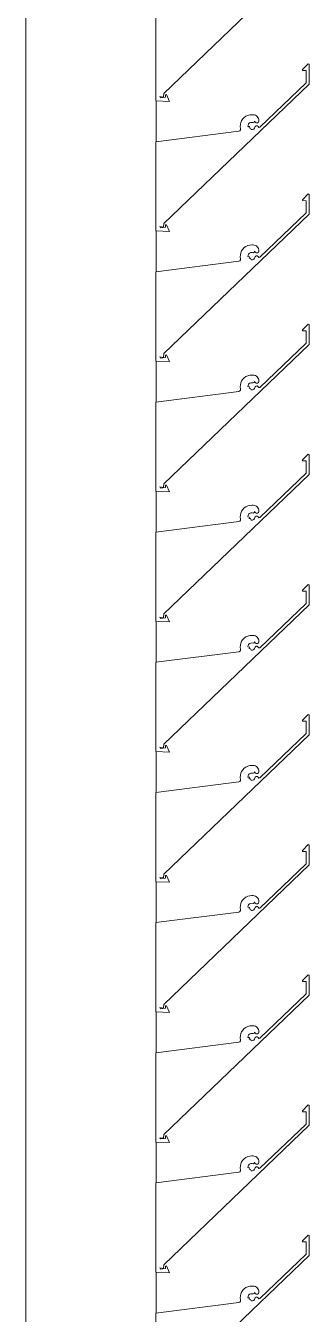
# Model space of a CAD drawing. Header units: millimetres. Extents: x -220592 to 404889, y -217665 to 38245.
# Drawn here: x 36753 to 36894, y -42015 to -41372 of the extents above; entities that cross this region are included whole.
import ezdxf

# ---------------------------------------------------------------- set-up
doc = ezdxf.new("R2010")
doc.units = ezdxf.units.MM
doc.linetypes.add('XKITLINE00', pattern=[0])
doc.layers.add('Part', color=7, linetype='Continuous', lineweight=0)

# ---------------------------------------------------------------- blocks, each defined once
blk = doc.blocks.new('*A13599')
at = {"layer": 'Part', "color": 7, "linetype": 'XKITLINE00', "lineweight": 0}
for p, q in [((-80.908555, 99.641486), (-80.937204, 99.612598)), ((-80.903874, 99.639018), (-80.908555, 99.641486)), ((-80.903321, 99.539867), (-80.903874, 99.639018)), ((-80.937204, 99.612598), (-80.936119, 99.607677)), ((-80.936119, 99.607677), (-80.918699, 99.60758)), ((-80.918699, 99.60758), (-80.918356, 99.546233)), ((-81.628443, 98.843621), (-80.903321, 99.539867)), ((-80.918356, 99.546233), (-81.149372, 99.324831)), ((-81.240676, 99.35705), (-81.244674, 99.34762)), ((-81.235036, 99.3656), (-81.240676, 99.35705)), ((-81.22794, 99.372986), (-81.235036, 99.3656)), ((-81.219624, 99.378965), (-81.22794, 99.372986)), ((-81.210361, 99.383338), (-81.219624, 99.378965)), ((-81.20046, 99.385961), (-81.210361, 99.383338)), ((-81.190247, 99.386746), (-81.20046, 99.385961)), ((-81.183448, 99.386648), (-81.190247, 99.386746)), ((-81.17772, 99.386012), (-81.183448, 99.386648)), ((-81.172219, 99.384293), (-81.17772, 99.386012)), ((-81.167149, 99.381553), (-81.172219, 99.384293)), ((-81.162695, 99.377895), (-81.167149, 99.381553)), ((-81.159024, 99.373452), (-81.162695, 99.377895)), ((-81.15627, 99.368389), (-81.159024, 99.373452)), ((-81.154535, 99.362893), (-81.15627, 99.368389)), ((-81.154039, 99.355123), (-81.154535, 99.362893)), ((-81.254237, 99.304987), (-81.668243, 99.251957)), ((-81.249162, 99.307177), (-81.254237, 99.304987)), ((-81.246025, 99.311728), (-81.249162, 99.307177)), ((-81.246897, 99.337621), (-81.247272, 99.327385)), ((-81.247272, 99.327385), (-81.245786, 99.317251)), ((-81.244674, 99.34762), (-81.246897, 99.337621)), ((-81.245786, 99.317251), (-81.246025, 99.311728)), ((-81.209279, 99.328785), (-81.20871, 99.335269)), ((-81.201573, 99.327679), (-81.209279, 99.328785)), ((-81.20871, 99.335269), (-81.205908, 99.341143)), ((-81.205908, 99.341143), (-81.201226, 99.345665)), ((-81.202743, 99.320619), (-81.201573, 99.327679)), ((-81.195578, 99.319675), (-81.202743, 99.320619)), ((-81.201226, 99.345665), (-81.195258, 99.348263)), ((-81.193256, 99.312284), (-81.195578, 99.319675)), ((-81.195258, 99.348263), (-81.188758, 99.348607)), ((-81.186584, 99.312707), (-81.193256, 99.312284)), ((-81.188758, 99.348607), (-81.18284, 99.347702)), ((-81.180508, 99.315497), (-81.186584, 99.312707)), ((-81.18284, 99.347702), (-81.178029, 99.350109)), ((-81.175841, 99.320283), (-81.180508, 99.315497)), ((-81.178029, 99.350109), (-81.175999, 99.35509)), ((-81.175999, 99.35509), (-81.173057, 99.349618)), ((-81.172727, 99.327857), (-81.175841, 99.320283)), ((-81.173057, 99.349618), (-81.1679, 99.3464)), ((-81.168544, 99.332014), (-81.172727, 99.327857)), ((-81.16265, 99.33222), (-81.168544, 99.332014)), ((-81.1679, 99.3464), (-81.161823, 99.346412)), ((-81.158186, 99.328366), (-81.16265, 99.33222)), ((-81.161823, 99.346412), (-81.156679, 99.349649)), ((-81.154531, 99.323739), (-81.158186, 99.328366)), ((-81.156679, 99.349649), (-81.154039, 99.355123)), ((-81.149372, 99.324831), (-81.154531, 99.323739)), ((-81.668243, 99.251957), (-81.668236, 98.806287)), ((-81.63134, 98.825078), (-81.628443, 98.843621)), ((-81.668236, 98.806287), (-81.60055, 98.803665)), ((-81.648356, 98.827982), (-81.63134, 98.825078)), ((-81.64632, 98.821409), (-81.648356, 98.827982)), ((-81.621337, 98.824549), (-81.64632, 98.821409)), ((-81.621208, 98.83674), (-81.621337, 98.824549)), ((-81.616085, 98.837152), (-81.621208, 98.83674)), ((-81.60055, 98.803665), (-81.616085, 98.837152))]:
    blk.add_line(p, q, dxfattribs=at)
blk = doc.blocks.new('*A13601')
at = {"layer": 'Part', "color": 7, "linetype": 'XKITLINE00', "lineweight": 0}
for p, q in [((-82.318045, 91.596275), (-82.318045, 107.756161)), ((-81.668045, 100.551982), (-81.668045, 100.756279)), ((-81.668045, 99.901982), (-81.668045, 100.106279)), ((-81.668045, 99.251982), (-81.668045, 99.456279)), ((-81.668045, 98.601982), (-81.668045, 98.806279)), ((-81.668045, 97.951982), (-81.668045, 98.156279)), ((-81.668045, 97.301982), (-81.668045, 97.506279)), ((-81.668045, 96.651982), (-81.668045, 96.856279)), ((-81.668045, 96.001982), (-81.668045, 96.206279)), ((-81.668045, 95.351982), (-81.668045, 95.556279)), ((-81.668045, 94.701982), (-81.668045, 94.906279))]:
    blk.add_line(p, q, dxfattribs=at)
blk = doc.blocks.new('*A14338')
at = {"layer": 'Part', "color": 7, "linetype": 'XKITLINE00', "lineweight": 0}
for p, q in [((-80.908555, 95.091486), (-80.937204, 95.062598)), ((-80.937204, 95.062598), (-80.936119, 95.057677)), ((-80.936119, 95.057677), (-80.918699, 95.05758)), ((-80.918699, 95.05758), (-80.918356, 94.996233)), ((-80.903874, 95.089018), (-80.908555, 95.091486)), ((-80.903321, 94.989867), (-80.903874, 95.089018)), ((-81.628443, 94.293621), (-80.903321, 94.989867)), ((-80.918356, 94.996233), (-81.149372, 94.774831)), ((-81.246897, 94.787621), (-81.247272, 94.777385)), ((-81.244674, 94.79762), (-81.246897, 94.787621)), ((-81.240676, 94.80705), (-81.244674, 94.79762)), ((-81.235036, 94.8156), (-81.240676, 94.80705)), ((-81.22794, 94.822986), (-81.235036, 94.8156)), ((-81.219624, 94.828965), (-81.22794, 94.822986)), ((-81.210361, 94.833338), (-81.219624, 94.828965)), ((-81.20046, 94.835961), (-81.210361, 94.833338)), ((-81.20871, 94.785269), (-81.205908, 94.791143)), ((-81.205908, 94.791143), (-81.201226, 94.795665)), ((-81.201226, 94.795665), (-81.195258, 94.798263)), ((-81.190247, 94.836746), (-81.20046, 94.835961)), ((-81.195258, 94.798263), (-81.188758, 94.798607)), ((-81.183448, 94.836648), (-81.190247, 94.836746)), ((-81.188758, 94.798607), (-81.18284, 94.797702)), ((-81.17772, 94.836012), (-81.183448, 94.836648)), ((-81.18284, 94.797702), (-81.178029, 94.800109)), ((-81.178029, 94.800109), (-81.175999, 94.80509)), ((-81.172219, 94.834293), (-81.17772, 94.836012)), ((-81.175999, 94.80509), (-81.173057, 94.799618)), ((-81.173057, 94.799618), (-81.1679, 94.7964)), ((-81.167149, 94.831553), (-81.172219, 94.834293)), ((-81.1679, 94.7964), (-81.161823, 94.796412)), ((-81.162695, 94.827895), (-81.167149, 94.831553)), ((-81.159024, 94.823452), (-81.162695, 94.827895)), ((-81.161823, 94.796412), (-81.156679, 94.799649)), ((-81.15627, 94.818389), (-81.159024, 94.823452)), ((-81.156679, 94.799649), (-81.154039, 94.805123)), ((-81.154535, 94.812893), (-81.15627, 94.818389)), ((-81.154039, 94.805123), (-81.154535, 94.812893)), ((-81.254237, 94.754987), (-81.668243, 94.701957)), ((-81.249162, 94.757177), (-81.254237, 94.754987)), ((-81.246025, 94.761728), (-81.249162, 94.757177)), ((-81.247272, 94.777385), (-81.245786, 94.767251)), ((-81.245786, 94.767251), (-81.246025, 94.761728)), ((-81.209279, 94.778785), (-81.20871, 94.785269)), ((-81.201573, 94.777679), (-81.209279, 94.778785)), ((-81.202743, 94.770619), (-81.201573, 94.777679)), ((-81.195578, 94.769675), (-81.202743, 94.770619)), ((-81.193256, 94.762284), (-81.195578, 94.769675)), ((-81.186584, 94.762707), (-81.193256, 94.762284)), ((-81.180508, 94.765497), (-81.186584, 94.762707)), ((-81.175841, 94.770283), (-81.180508, 94.765497)), ((-81.172727, 94.777857), (-81.175841, 94.770283)), ((-81.168544, 94.782014), (-81.172727, 94.777857)), ((-81.16265, 94.78222), (-81.168544, 94.782014)), ((-81.158186, 94.778366), (-81.16265, 94.78222)), ((-81.154531, 94.773739), (-81.158186, 94.778366)), ((-81.149372, 94.774831), (-81.154531, 94.773739)), ((-81.668243, 94.701957), (-81.668236, 94.256287)), ((-81.648356, 94.277982), (-81.63134, 94.275078)), ((-81.64632, 94.271409), (-81.648356, 94.277982)), ((-81.621337, 94.274549), (-81.64632, 94.271409)), ((-81.63134, 94.275078), (-81.628443, 94.293621)), ((-81.621208, 94.28674), (-81.621337, 94.274549)), ((-81.616085, 94.287152), (-81.621208, 94.28674)), ((-81.60055, 94.253665), (-81.616085, 94.287152)), ((-81.668236, 94.256287), (-81.60055, 94.253665))]:
    blk.add_line(p, q, dxfattribs=at)
blk = doc.blocks.new('*A14340')
at = {"layer": 'Part', "color": 7, "linetype": 'XKITLINE00', "lineweight": 0}
for p, q in [((-80.908555, 95.741486), (-80.937204, 95.712598)), ((-80.937204, 95.712598), (-80.936119, 95.707677)), ((-80.936119, 95.707677), (-80.918699, 95.70758)), ((-80.918699, 95.70758), (-80.918356, 95.646233)), ((-80.903874, 95.739018), (-80.908555, 95.741486)), ((-80.903321, 95.639867), (-80.903874, 95.739018)), ((-81.628443, 94.943621), (-80.903321, 95.639867)), ((-80.918356, 95.646233), (-81.149372, 95.424831)), ((-81.246897, 95.437621), (-81.247272, 95.427385)), ((-81.244674, 95.44762), (-81.246897, 95.437621)), ((-81.240676, 95.45705), (-81.244674, 95.44762)), ((-81.235036, 95.4656), (-81.240676, 95.45705)), ((-81.22794, 95.472986), (-81.235036, 95.4656)), ((-81.219624, 95.478965), (-81.22794, 95.472986)), ((-81.210361, 95.483338), (-81.219624, 95.478965)), ((-81.20046, 95.485961), (-81.210361, 95.483338)), ((-81.209279, 95.428785), (-81.20871, 95.435269)), ((-81.20871, 95.435269), (-81.205908, 95.441143)), ((-81.205908, 95.441143), (-81.201226, 95.445665)), ((-81.201226, 95.445665), (-81.195258, 95.448263)), ((-81.190247, 95.486746), (-81.20046, 95.485961)), ((-81.195258, 95.448263), (-81.188758, 95.448607)), ((-81.183448, 95.486648), (-81.190247, 95.486746)), ((-81.188758, 95.448607), (-81.18284, 95.447702)), ((-81.17772, 95.486012), (-81.183448, 95.486648)), ((-81.18284, 95.447702), (-81.178029, 95.450109)), ((-81.178029, 95.450109), (-81.175999, 95.45509)), ((-81.172219, 95.484293), (-81.17772, 95.486012)), ((-81.175999, 95.45509), (-81.173057, 95.449618)), ((-81.173057, 95.449618), (-81.1679, 95.4464)), ((-81.168544, 95.432014), (-81.172727, 95.427857)), ((-81.167149, 95.481553), (-81.172219, 95.484293)), ((-81.16265, 95.43222), (-81.168544, 95.432014)), ((-81.1679, 95.4464), (-81.161823, 95.446412)), ((-81.162695, 95.477895), (-81.167149, 95.481553)), ((-81.159024, 95.473452), (-81.162695, 95.477895)), ((-81.158186, 95.428366), (-81.16265, 95.43222)), ((-81.161823, 95.446412), (-81.156679, 95.449649)), ((-81.15627, 95.468389), (-81.159024, 95.473452)), ((-81.156679, 95.449649), (-81.154039, 95.455123)), ((-81.154535, 95.462893), (-81.15627, 95.468389)), ((-81.154039, 95.455123), (-81.154535, 95.462893)), ((-81.254237, 95.404987), (-81.668243, 95.351957)), ((-81.249162, 95.407177), (-81.254237, 95.404987)), ((-81.246025, 95.411728), (-81.249162, 95.407177)), ((-81.247272, 95.427385), (-81.245786, 95.417251)), ((-81.245786, 95.417251), (-81.246025, 95.411728)), ((-81.201573, 95.427679), (-81.209279, 95.428785)), ((-81.202743, 95.420619), (-81.201573, 95.427679)), ((-81.195578, 95.419675), (-81.202743, 95.420619)), ((-81.193256, 95.412284), (-81.195578, 95.419675)), ((-81.186584, 95.412707), (-81.193256, 95.412284)), ((-81.180508, 95.415497), (-81.186584, 95.412707)), ((-81.175841, 95.420283), (-81.180508, 95.415497)), ((-81.172727, 95.427857), (-81.175841, 95.420283)), ((-81.154531, 95.423739), (-81.158186, 95.428366)), ((-81.149372, 95.424831), (-81.154531, 95.423739)), ((-81.668243, 95.351957), (-81.668236, 94.906287)), ((-81.648356, 94.927982), (-81.63134, 94.925078)), ((-81.64632, 94.921409), (-81.648356, 94.927982)), ((-81.621337, 94.924549), (-81.64632, 94.921409)), ((-81.63134, 94.925078), (-81.628443, 94.943621)), ((-81.621208, 94.93674), (-81.621337, 94.924549)), ((-81.616085, 94.937152), (-81.621208, 94.93674)), ((-81.60055, 94.903665), (-81.616085, 94.937152)), ((-81.668236, 94.906287), (-81.60055, 94.903665))]:
    blk.add_line(p, q, dxfattribs=at)
blk = doc.blocks.new('*A14341')
at = {"layer": 'Part', "color": 7, "linetype": 'XKITLINE00', "lineweight": 0}
for p, q in [((-80.908555, 96.391486), (-80.937204, 96.362598)), ((-80.937204, 96.362598), (-80.936119, 96.357677)), ((-80.936119, 96.357677), (-80.918699, 96.35758)), ((-80.918699, 96.35758), (-80.918356, 96.296233)), ((-80.903874, 96.389018), (-80.908555, 96.391486)), ((-80.903321, 96.289867), (-80.903874, 96.389018)), ((-81.628443, 95.593621), (-80.903321, 96.289867)), ((-80.918356, 96.296233), (-81.149372, 96.074831)), ((-81.246897, 96.087621), (-81.247272, 96.077385)), ((-81.247272, 96.077385), (-81.245786, 96.067251)), ((-81.244674, 96.09762), (-81.246897, 96.087621)), ((-81.240676, 96.10705), (-81.244674, 96.09762)), ((-81.235036, 96.1156), (-81.240676, 96.10705)), ((-81.22794, 96.122986), (-81.235036, 96.1156)), ((-81.219624, 96.128965), (-81.22794, 96.122986)), ((-81.210361, 96.133338), (-81.219624, 96.128965)), ((-81.20046, 96.135961), (-81.210361, 96.133338)), ((-81.209279, 96.078785), (-81.20871, 96.085269)), ((-81.201573, 96.077679), (-81.209279, 96.078785)), ((-81.20871, 96.085269), (-81.205908, 96.091143)), ((-81.205908, 96.091143), (-81.201226, 96.095665)), ((-81.202743, 96.070619), (-81.201573, 96.077679)), ((-81.201226, 96.095665), (-81.195258, 96.098263)), ((-81.190247, 96.136746), (-81.20046, 96.135961)), ((-81.195258, 96.098263), (-81.188758, 96.098607)), ((-81.183448, 96.136648), (-81.190247, 96.136746)), ((-81.188758, 96.098607), (-81.18284, 96.097702)), ((-81.17772, 96.136012), (-81.183448, 96.136648)), ((-81.18284, 96.097702), (-81.178029, 96.100109)), ((-81.178029, 96.100109), (-81.175999, 96.10509)), ((-81.172219, 96.134293), (-81.17772, 96.136012)), ((-81.175999, 96.10509), (-81.173057, 96.099618)), ((-81.172727, 96.077857), (-81.175841, 96.070283)), ((-81.173057, 96.099618), (-81.1679, 96.0964)), ((-81.168544, 96.082014), (-81.172727, 96.077857)), ((-81.167149, 96.131553), (-81.172219, 96.134293)), ((-81.16265, 96.08222), (-81.168544, 96.082014)), ((-81.1679, 96.0964), (-81.161823, 96.096412)), ((-81.162695, 96.127895), (-81.167149, 96.131553)), ((-81.159024, 96.123452), (-81.162695, 96.127895)), ((-81.158186, 96.078366), (-81.16265, 96.08222)), ((-81.161823, 96.096412), (-81.156679, 96.099649)), ((-81.15627, 96.118389), (-81.159024, 96.123452)), ((-81.154531, 96.073739), (-81.158186, 96.078366)), ((-81.156679, 96.099649), (-81.154039, 96.105123)), ((-81.154535, 96.112893), (-81.15627, 96.118389)), ((-81.154039, 96.105123), (-81.154535, 96.112893)), ((-81.149372, 96.074831), (-81.154531, 96.073739)), ((-81.254237, 96.054987), (-81.668243, 96.001957)), ((-81.249162, 96.057177), (-81.254237, 96.054987)), ((-81.246025, 96.061728), (-81.249162, 96.057177)), ((-81.245786, 96.067251), (-81.246025, 96.061728)), ((-81.195578, 96.069675), (-81.202743, 96.070619)), ((-81.193256, 96.062284), (-81.195578, 96.069675)), ((-81.186584, 96.062707), (-81.193256, 96.062284)), ((-81.180508, 96.065497), (-81.186584, 96.062707)), ((-81.175841, 96.070283), (-81.180508, 96.065497)), ((-81.668243, 96.001957), (-81.668236, 95.556287)), ((-81.648356, 95.577982), (-81.63134, 95.575078)), ((-81.64632, 95.571409), (-81.648356, 95.577982)), ((-81.621337, 95.574549), (-81.64632, 95.571409)), ((-81.63134, 95.575078), (-81.628443, 95.593621)), ((-81.621208, 95.58674), (-81.621337, 95.574549)), ((-81.616085, 95.587152), (-81.621208, 95.58674)), ((-81.60055, 95.553665), (-81.616085, 95.587152)), ((-81.668236, 95.556287), (-81.60055, 95.553665))]:
    blk.add_line(p, q, dxfattribs=at)
blk = doc.blocks.new('*A14342')
at = {"layer": 'Part', "color": 7, "linetype": 'XKITLINE00', "lineweight": 0}
for p, q in [((-80.908555, 97.041486), (-80.937204, 97.012598)), ((-80.903874, 97.039018), (-80.908555, 97.041486)), ((-80.937204, 97.012598), (-80.936119, 97.007677)), ((-80.936119, 97.007677), (-80.918699, 97.00758)), ((-80.918699, 97.00758), (-80.918356, 96.946233)), ((-80.903321, 96.939867), (-80.903874, 97.039018)), ((-81.628443, 96.243621), (-80.903321, 96.939867)), ((-80.918356, 96.946233), (-81.149372, 96.724831)), ((-81.210361, 96.783338), (-81.219624, 96.778965)), ((-81.20046, 96.785961), (-81.210361, 96.783338)), ((-81.190247, 96.786746), (-81.20046, 96.785961)), ((-81.183448, 96.786648), (-81.190247, 96.786746)), ((-81.17772, 96.786012), (-81.183448, 96.786648)), ((-81.172219, 96.784293), (-81.17772, 96.786012)), ((-81.167149, 96.781553), (-81.172219, 96.784293)), ((-81.246897, 96.737621), (-81.247272, 96.727385)), ((-81.247272, 96.727385), (-81.245786, 96.717251)), ((-81.244674, 96.74762), (-81.246897, 96.737621)), ((-81.240676, 96.75705), (-81.244674, 96.74762)), ((-81.235036, 96.7656), (-81.240676, 96.75705)), ((-81.22794, 96.772986), (-81.235036, 96.7656)), ((-81.219624, 96.778965), (-81.22794, 96.772986)), ((-81.209279, 96.728785), (-81.20871, 96.735269)), ((-81.201573, 96.727679), (-81.209279, 96.728785)), ((-81.20871, 96.735269), (-81.205908, 96.741143)), ((-81.205908, 96.741143), (-81.201226, 96.745665)), ((-81.202743, 96.720619), (-81.201573, 96.727679)), ((-81.195578, 96.719675), (-81.202743, 96.720619)), ((-81.201226, 96.745665), (-81.195258, 96.748263)), ((-81.193256, 96.712284), (-81.195578, 96.719675)), ((-81.195258, 96.748263), (-81.188758, 96.748607)), ((-81.188758, 96.748607), (-81.18284, 96.747702)), ((-81.18284, 96.747702), (-81.178029, 96.750109)), ((-81.175841, 96.720283), (-81.180508, 96.715497)), ((-81.178029, 96.750109), (-81.175999, 96.75509)), ((-81.175999, 96.75509), (-81.173057, 96.749618)), ((-81.172727, 96.727857), (-81.175841, 96.720283)), ((-81.173057, 96.749618), (-81.1679, 96.7464)), ((-81.168544, 96.732014), (-81.172727, 96.727857)), ((-81.16265, 96.73222), (-81.168544, 96.732014)), ((-81.1679, 96.7464), (-81.161823, 96.746412)), ((-81.162695, 96.777895), (-81.167149, 96.781553)), ((-81.159024, 96.773452), (-81.162695, 96.777895)), ((-81.158186, 96.728366), (-81.16265, 96.73222)), ((-81.161823, 96.746412), (-81.156679, 96.749649)), ((-81.15627, 96.768389), (-81.159024, 96.773452)), ((-81.154531, 96.723739), (-81.158186, 96.728366)), ((-81.156679, 96.749649), (-81.154039, 96.755123)), ((-81.154535, 96.762893), (-81.15627, 96.768389)), ((-81.154039, 96.755123), (-81.154535, 96.762893)), ((-81.149372, 96.724831), (-81.154531, 96.723739)), ((-81.254237, 96.704987), (-81.668243, 96.651957)), ((-81.249162, 96.707177), (-81.254237, 96.704987)), ((-81.246025, 96.711728), (-81.249162, 96.707177)), ((-81.245786, 96.717251), (-81.246025, 96.711728)), ((-81.186584, 96.712707), (-81.193256, 96.712284)), ((-81.180508, 96.715497), (-81.186584, 96.712707)), ((-81.668243, 96.651957), (-81.668236, 96.206287)), ((-81.668236, 96.206287), (-81.60055, 96.203665)), ((-81.648356, 96.227982), (-81.63134, 96.225078)), ((-81.64632, 96.221409), (-81.648356, 96.227982)), ((-81.621337, 96.224549), (-81.64632, 96.221409)), ((-81.63134, 96.225078), (-81.628443, 96.243621)), ((-81.621208, 96.23674), (-81.621337, 96.224549)), ((-81.616085, 96.237152), (-81.621208, 96.23674)), ((-81.60055, 96.203665), (-81.616085, 96.237152))]:
    blk.add_line(p, q, dxfattribs=at)
blk = doc.blocks.new('*A14343')
at = {"layer": 'Part', "color": 7, "linetype": 'XKITLINE00', "lineweight": 0}
for p, q in [((-80.908555, 97.691486), (-80.937204, 97.662598)), ((-80.903874, 97.689018), (-80.908555, 97.691486)), ((-80.903321, 97.589867), (-80.903874, 97.689018)), ((-80.937204, 97.662598), (-80.936119, 97.657677)), ((-80.936119, 97.657677), (-80.918699, 97.65758)), ((-80.918699, 97.65758), (-80.918356, 97.596233)), ((-81.628443, 96.893621), (-80.903321, 97.589867)), ((-80.918356, 97.596233), (-81.149372, 97.374831)), ((-81.219624, 97.428965), (-81.22794, 97.422986)), ((-81.210361, 97.433338), (-81.219624, 97.428965)), ((-81.20046, 97.435961), (-81.210361, 97.433338)), ((-81.190247, 97.436746), (-81.20046, 97.435961)), ((-81.183448, 97.436648), (-81.190247, 97.436746)), ((-81.17772, 97.436012), (-81.183448, 97.436648)), ((-81.172219, 97.434293), (-81.17772, 97.436012)), ((-81.167149, 97.431553), (-81.172219, 97.434293)), ((-81.162695, 97.427895), (-81.167149, 97.431553)), ((-81.159024, 97.423452), (-81.162695, 97.427895)), ((-81.246025, 97.361728), (-81.249162, 97.357177)), ((-81.246897, 97.387621), (-81.247272, 97.377385)), ((-81.247272, 97.377385), (-81.245786, 97.367251)), ((-81.244674, 97.39762), (-81.246897, 97.387621)), ((-81.245786, 97.367251), (-81.246025, 97.361728)), ((-81.240676, 97.40705), (-81.244674, 97.39762)), ((-81.235036, 97.4156), (-81.240676, 97.40705)), ((-81.22794, 97.422986), (-81.235036, 97.4156)), ((-81.209279, 97.378785), (-81.20871, 97.385269)), ((-81.201573, 97.377679), (-81.209279, 97.378785)), ((-81.20871, 97.385269), (-81.205908, 97.391143)), ((-81.205908, 97.391143), (-81.201226, 97.395665)), ((-81.202743, 97.370619), (-81.201573, 97.377679)), ((-81.195578, 97.369675), (-81.202743, 97.370619)), ((-81.201226, 97.395665), (-81.195258, 97.398263)), ((-81.193256, 97.362284), (-81.195578, 97.369675)), ((-81.195258, 97.398263), (-81.188758, 97.398607)), ((-81.186584, 97.362707), (-81.193256, 97.362284)), ((-81.188758, 97.398607), (-81.18284, 97.397702)), ((-81.180508, 97.365497), (-81.186584, 97.362707)), ((-81.18284, 97.397702), (-81.178029, 97.400109)), ((-81.175841, 97.370283), (-81.180508, 97.365497)), ((-81.178029, 97.400109), (-81.175999, 97.40509)), ((-81.175999, 97.40509), (-81.173057, 97.399618)), ((-81.172727, 97.377857), (-81.175841, 97.370283)), ((-81.173057, 97.399618), (-81.1679, 97.3964)), ((-81.168544, 97.382014), (-81.172727, 97.377857)), ((-81.16265, 97.38222), (-81.168544, 97.382014)), ((-81.1679, 97.3964), (-81.161823, 97.396412)), ((-81.158186, 97.378366), (-81.16265, 97.38222)), ((-81.161823, 97.396412), (-81.156679, 97.399649)), ((-81.15627, 97.418389), (-81.159024, 97.423452)), ((-81.154531, 97.373739), (-81.158186, 97.378366)), ((-81.156679, 97.399649), (-81.154039, 97.405123)), ((-81.154535, 97.412893), (-81.15627, 97.418389)), ((-81.154039, 97.405123), (-81.154535, 97.412893)), ((-81.149372, 97.374831), (-81.154531, 97.373739)), ((-81.254237, 97.354987), (-81.668243, 97.301957)), ((-81.668243, 97.301957), (-81.668236, 96.856287)), ((-81.249162, 97.357177), (-81.254237, 97.354987)), ((-81.668236, 96.856287), (-81.60055, 96.853665)), ((-81.648356, 96.877982), (-81.63134, 96.875078)), ((-81.64632, 96.871409), (-81.648356, 96.877982)), ((-81.621337, 96.874549), (-81.64632, 96.871409)), ((-81.63134, 96.875078), (-81.628443, 96.893621)), ((-81.621208, 96.88674), (-81.621337, 96.874549)), ((-81.616085, 96.887152), (-81.621208, 96.88674)), ((-81.60055, 96.853665), (-81.616085, 96.887152))]:
    blk.add_line(p, q, dxfattribs=at)
blk = doc.blocks.new('*A14344')
at = {"layer": 'Part', "color": 7, "linetype": 'XKITLINE00', "lineweight": 0}
for p, q in [((-80.908555, 98.341486), (-80.937204, 98.312598)), ((-80.903874, 98.339018), (-80.908555, 98.341486)), ((-80.903321, 98.239867), (-80.903874, 98.339018)), ((-80.937204, 98.312598), (-80.936119, 98.307677)), ((-80.936119, 98.307677), (-80.918699, 98.30758)), ((-80.918699, 98.30758), (-80.918356, 98.246233)), ((-81.628443, 97.543621), (-80.903321, 98.239867)), ((-80.918356, 98.246233), (-81.149372, 98.024831)), ((-81.22794, 98.072986), (-81.235036, 98.0656)), ((-81.219624, 98.078965), (-81.22794, 98.072986)), ((-81.210361, 98.083338), (-81.219624, 98.078965)), ((-81.20046, 98.085961), (-81.210361, 98.083338)), ((-81.190247, 98.086746), (-81.20046, 98.085961)), ((-81.183448, 98.086648), (-81.190247, 98.086746)), ((-81.17772, 98.086012), (-81.183448, 98.086648)), ((-81.172219, 98.084293), (-81.17772, 98.086012)), ((-81.167149, 98.081553), (-81.172219, 98.084293)), ((-81.162695, 98.077895), (-81.167149, 98.081553)), ((-81.159024, 98.073452), (-81.162695, 98.077895)), ((-81.15627, 98.068389), (-81.159024, 98.073452)), ((-81.254237, 98.004987), (-81.668243, 97.951957)), ((-81.249162, 98.007177), (-81.254237, 98.004987)), ((-81.246025, 98.011728), (-81.249162, 98.007177)), ((-81.246897, 98.037621), (-81.247272, 98.027385)), ((-81.247272, 98.027385), (-81.245786, 98.017251)), ((-81.244674, 98.04762), (-81.246897, 98.037621)), ((-81.245786, 98.017251), (-81.246025, 98.011728)), ((-81.240676, 98.05705), (-81.244674, 98.04762)), ((-81.235036, 98.0656), (-81.240676, 98.05705)), ((-81.209279, 98.028785), (-81.20871, 98.035269)), ((-81.201573, 98.027679), (-81.209279, 98.028785)), ((-81.20871, 98.035269), (-81.205908, 98.041143)), ((-81.205908, 98.041143), (-81.201226, 98.045665)), ((-81.202743, 98.020619), (-81.201573, 98.027679)), ((-81.195578, 98.019675), (-81.202743, 98.020619)), ((-81.201226, 98.045665), (-81.195258, 98.048263)), ((-81.193256, 98.012284), (-81.195578, 98.019675)), ((-81.195258, 98.048263), (-81.188758, 98.048607)), ((-81.186584, 98.012707), (-81.193256, 98.012284)), ((-81.188758, 98.048607), (-81.18284, 98.047702)), ((-81.180508, 98.015497), (-81.186584, 98.012707)), ((-81.18284, 98.047702), (-81.178029, 98.050109)), ((-81.175841, 98.020283), (-81.180508, 98.015497)), ((-81.178029, 98.050109), (-81.175999, 98.05509)), ((-81.175999, 98.05509), (-81.173057, 98.049618)), ((-81.172727, 98.027857), (-81.175841, 98.020283)), ((-81.173057, 98.049618), (-81.1679, 98.0464)), ((-81.168544, 98.032014), (-81.172727, 98.027857)), ((-81.16265, 98.03222), (-81.168544, 98.032014)), ((-81.1679, 98.0464), (-81.161823, 98.046412)), ((-81.158186, 98.028366), (-81.16265, 98.03222)), ((-81.161823, 98.046412), (-81.156679, 98.049649)), ((-81.154531, 98.023739), (-81.158186, 98.028366)), ((-81.156679, 98.049649), (-81.154039, 98.055123)), ((-81.154535, 98.062893), (-81.15627, 98.068389)), ((-81.154039, 98.055123), (-81.154535, 98.062893)), ((-81.149372, 98.024831), (-81.154531, 98.023739)), ((-81.668243, 97.951957), (-81.668236, 97.506287)), ((-81.668236, 97.506287), (-81.60055, 97.503665)), ((-81.648356, 97.527982), (-81.63134, 97.525078)), ((-81.64632, 97.521409), (-81.648356, 97.527982)), ((-81.621337, 97.524549), (-81.64632, 97.521409)), ((-81.63134, 97.525078), (-81.628443, 97.543621)), ((-81.621208, 97.53674), (-81.621337, 97.524549)), ((-81.616085, 97.537152), (-81.621208, 97.53674)), ((-81.60055, 97.503665), (-81.616085, 97.537152))]:
    blk.add_line(p, q, dxfattribs=at)
blk = doc.blocks.new('*A14345')
at = {"layer": 'Part', "color": 7, "linetype": 'XKITLINE00', "lineweight": 0}
for p, q in [((-80.908555, 98.991486), (-80.937204, 98.962598)), ((-80.903874, 98.989018), (-80.908555, 98.991486)), ((-80.903321, 98.889867), (-80.903874, 98.989018)), ((-80.937204, 98.962598), (-80.936119, 98.957677)), ((-80.936119, 98.957677), (-80.918699, 98.95758)), ((-80.918699, 98.95758), (-80.918356, 98.896233)), ((-81.628443, 98.193621), (-80.903321, 98.889867)), ((-80.918356, 98.896233), (-81.149372, 98.674831)), ((-81.235036, 98.7156), (-81.240676, 98.70705)), ((-81.22794, 98.722986), (-81.235036, 98.7156)), ((-81.219624, 98.728965), (-81.22794, 98.722986)), ((-81.210361, 98.733338), (-81.219624, 98.728965)), ((-81.20046, 98.735961), (-81.210361, 98.733338)), ((-81.190247, 98.736746), (-81.20046, 98.735961)), ((-81.183448, 98.736648), (-81.190247, 98.736746)), ((-81.17772, 98.736012), (-81.183448, 98.736648)), ((-81.172219, 98.734293), (-81.17772, 98.736012)), ((-81.167149, 98.731553), (-81.172219, 98.734293)), ((-81.162695, 98.727895), (-81.167149, 98.731553)), ((-81.159024, 98.723452), (-81.162695, 98.727895)), ((-81.15627, 98.718389), (-81.159024, 98.723452)), ((-81.154535, 98.712893), (-81.15627, 98.718389)), ((-81.154039, 98.705123), (-81.154535, 98.712893)), ((-81.254237, 98.654987), (-81.668243, 98.601957)), ((-81.249162, 98.657177), (-81.254237, 98.654987)), ((-81.246025, 98.661728), (-81.249162, 98.657177)), ((-81.246897, 98.687621), (-81.247272, 98.677385)), ((-81.247272, 98.677385), (-81.245786, 98.667251)), ((-81.244674, 98.69762), (-81.246897, 98.687621)), ((-81.245786, 98.667251), (-81.246025, 98.661728)), ((-81.240676, 98.70705), (-81.244674, 98.69762)), ((-81.209279, 98.678785), (-81.20871, 98.685269)), ((-81.201573, 98.677679), (-81.209279, 98.678785)), ((-81.20871, 98.685269), (-81.205908, 98.691143)), ((-81.205908, 98.691143), (-81.201226, 98.695665)), ((-81.202743, 98.670619), (-81.201573, 98.677679)), ((-81.195578, 98.669675), (-81.202743, 98.670619)), ((-81.201226, 98.695665), (-81.195258, 98.698263)), ((-81.193256, 98.662284), (-81.195578, 98.669675)), ((-81.195258, 98.698263), (-81.188758, 98.698607)), ((-81.186584, 98.662707), (-81.193256, 98.662284)), ((-81.188758, 98.698607), (-81.18284, 98.697702)), ((-81.180508, 98.665497), (-81.186584, 98.662707)), ((-81.18284, 98.697702), (-81.178029, 98.700109)), ((-81.175841, 98.670283), (-81.180508, 98.665497)), ((-81.178029, 98.700109), (-81.175999, 98.70509)), ((-81.175999, 98.70509), (-81.173057, 98.699618)), ((-81.172727, 98.677857), (-81.175841, 98.670283)), ((-81.173057, 98.699618), (-81.1679, 98.6964)), ((-81.168544, 98.682014), (-81.172727, 98.677857)), ((-81.16265, 98.68222), (-81.168544, 98.682014)), ((-81.1679, 98.6964), (-81.161823, 98.696412)), ((-81.158186, 98.678366), (-81.16265, 98.68222)), ((-81.161823, 98.696412), (-81.156679, 98.699649)), ((-81.154531, 98.673739), (-81.158186, 98.678366)), ((-81.156679, 98.699649), (-81.154039, 98.705123)), ((-81.149372, 98.674831), (-81.154531, 98.673739)), ((-81.668243, 98.601957), (-81.668236, 98.156287)), ((-81.668236, 98.156287), (-81.60055, 98.153665)), ((-81.648356, 98.177982), (-81.63134, 98.175078)), ((-81.64632, 98.171409), (-81.648356, 98.177982)), ((-81.621337, 98.174549), (-81.64632, 98.171409)), ((-81.63134, 98.175078), (-81.628443, 98.193621)), ((-81.621208, 98.18674), (-81.621337, 98.174549)), ((-81.616085, 98.187152), (-81.621208, 98.18674)), ((-81.60055, 98.153665), (-81.616085, 98.187152))]:
    blk.add_line(p, q, dxfattribs=at)
blk = doc.blocks.new('*A14533')
at = {"layer": 'Part', "color": 7, "linetype": 'XKITLINE00', "lineweight": 0}
for p, q in [((-80.908555, 100.291486), (-80.937204, 100.262598)), ((-80.937204, 100.262598), (-80.936119, 100.257677)), ((-80.936119, 100.257677), (-80.918699, 100.25758)), ((-80.918699, 100.25758), (-80.918356, 100.196233)), ((-80.903874, 100.289018), (-80.908555, 100.291486)), ((-80.903321, 100.189867), (-80.903874, 100.289018)), ((-80.918356, 100.196233), (-81.149372, 99.974831)), ((-81.628443, 99.493621), (-80.903321, 100.189867)), ((-81.240676, 100.00705), (-81.244674, 99.99762)), ((-81.235036, 100.0156), (-81.240676, 100.00705)), ((-81.22794, 100.022986), (-81.235036, 100.0156)), ((-81.219624, 100.028965), (-81.22794, 100.022986)), ((-81.210361, 100.033338), (-81.219624, 100.028965)), ((-81.20046, 100.035961), (-81.210361, 100.033338)), ((-81.190247, 100.036746), (-81.20046, 100.035961)), ((-81.183448, 100.036648), (-81.190247, 100.036746)), ((-81.17772, 100.036012), (-81.183448, 100.036648)), ((-81.18284, 99.997702), (-81.178029, 100.000109)), ((-81.178029, 100.000109), (-81.175999, 100.00509)), ((-81.172219, 100.034293), (-81.17772, 100.036012)), ((-81.175999, 100.00509), (-81.173057, 99.999618)), ((-81.173057, 99.999618), (-81.1679, 99.9964)), ((-81.167149, 100.031553), (-81.172219, 100.034293)), ((-81.162695, 100.027895), (-81.167149, 100.031553)), ((-81.159024, 100.023452), (-81.162695, 100.027895)), ((-81.161823, 99.996412), (-81.156679, 99.999649)), ((-81.15627, 100.018389), (-81.159024, 100.023452)), ((-81.156679, 99.999649), (-81.154039, 100.005123)), ((-81.154535, 100.012893), (-81.15627, 100.018389)), ((-81.154039, 100.005123), (-81.154535, 100.012893)), ((-81.254237, 99.954987), (-81.668243, 99.901957)), ((-81.249162, 99.957177), (-81.254237, 99.954987)), ((-81.246025, 99.961728), (-81.249162, 99.957177)), ((-81.246897, 99.987621), (-81.247272, 99.977385)), ((-81.247272, 99.977385), (-81.245786, 99.967251)), ((-81.244674, 99.99762), (-81.246897, 99.987621)), ((-81.245786, 99.967251), (-81.246025, 99.961728)), ((-81.209279, 99.978785), (-81.20871, 99.985269)), ((-81.201573, 99.977679), (-81.209279, 99.978785)), ((-81.20871, 99.985269), (-81.205908, 99.991143)), ((-81.205908, 99.991143), (-81.201226, 99.995665)), ((-81.202743, 99.970619), (-81.201573, 99.977679)), ((-81.195578, 99.969675), (-81.202743, 99.970619)), ((-81.201226, 99.995665), (-81.195258, 99.998263)), ((-81.193256, 99.962284), (-81.195578, 99.969675)), ((-81.195258, 99.998263), (-81.188758, 99.998607)), ((-81.186584, 99.962707), (-81.193256, 99.962284)), ((-81.188758, 99.998607), (-81.18284, 99.997702)), ((-81.180508, 99.965497), (-81.186584, 99.962707)), ((-81.175841, 99.970283), (-81.180508, 99.965497)), ((-81.172727, 99.977857), (-81.175841, 99.970283)), ((-81.168544, 99.982014), (-81.172727, 99.977857)), ((-81.16265, 99.98222), (-81.168544, 99.982014)), ((-81.1679, 99.9964), (-81.161823, 99.996412)), ((-81.158186, 99.978366), (-81.16265, 99.98222)), ((-81.154531, 99.973739), (-81.158186, 99.978366)), ((-81.149372, 99.974831), (-81.154531, 99.973739)), ((-81.668243, 99.901957), (-81.668236, 99.456287)), ((-81.63134, 99.475078), (-81.628443, 99.493621)), ((-81.621208, 99.48674), (-81.621337, 99.474549)), ((-81.616085, 99.487152), (-81.621208, 99.48674)), ((-81.60055, 99.453665), (-81.616085, 99.487152)), ((-81.668236, 99.456287), (-81.60055, 99.453665)), ((-81.648356, 99.477982), (-81.63134, 99.475078)), ((-81.64632, 99.471409), (-81.648356, 99.477982)), ((-81.621337, 99.474549), (-81.64632, 99.471409))]:
    blk.add_line(p, q, dxfattribs=at)
blk = doc.blocks.new('*A14534')
at = {"layer": 'Part', "color": 7, "linetype": 'XKITLINE00', "lineweight": 0}
for p, q in [((-80.908555, 100.941486), (-80.937204, 100.912598)), ((-80.937204, 100.912598), (-80.936119, 100.907677)), ((-80.936119, 100.907677), (-80.918699, 100.90758)), ((-80.918699, 100.90758), (-80.918356, 100.846233)), ((-80.903874, 100.939018), (-80.908555, 100.941486)), ((-80.903321, 100.839867), (-80.903874, 100.939018)), ((-81.628443, 100.143621), (-80.903321, 100.839867)), ((-80.918356, 100.846233), (-81.149372, 100.624831)), ((-81.244674, 100.64762), (-81.246897, 100.637621)), ((-81.240676, 100.65705), (-81.244674, 100.64762)), ((-81.235036, 100.6656), (-81.240676, 100.65705)), ((-81.22794, 100.672986), (-81.235036, 100.6656)), ((-81.219624, 100.678965), (-81.22794, 100.672986)), ((-81.210361, 100.683338), (-81.219624, 100.678965)), ((-81.20046, 100.685961), (-81.210361, 100.683338)), ((-81.205908, 100.641143), (-81.201226, 100.645665)), ((-81.201226, 100.645665), (-81.195258, 100.648263)), ((-81.190247, 100.686746), (-81.20046, 100.685961)), ((-81.195258, 100.648263), (-81.188758, 100.648607)), ((-81.183448, 100.686648), (-81.190247, 100.686746)), ((-81.188758, 100.648607), (-81.18284, 100.647702)), ((-81.17772, 100.686012), (-81.183448, 100.686648)), ((-81.18284, 100.647702), (-81.178029, 100.650109)), ((-81.178029, 100.650109), (-81.175999, 100.65509)), ((-81.172219, 100.684293), (-81.17772, 100.686012)), ((-81.175999, 100.65509), (-81.173057, 100.649618)), ((-81.173057, 100.649618), (-81.1679, 100.6464)), ((-81.167149, 100.681553), (-81.172219, 100.684293)), ((-81.1679, 100.6464), (-81.161823, 100.646412)), ((-81.162695, 100.677895), (-81.167149, 100.681553)), ((-81.159024, 100.673452), (-81.162695, 100.677895)), ((-81.161823, 100.646412), (-81.156679, 100.649649)), ((-81.15627, 100.668389), (-81.159024, 100.673452)), ((-81.156679, 100.649649), (-81.154039, 100.655123)), ((-81.154535, 100.662893), (-81.15627, 100.668389)), ((-81.154039, 100.655123), (-81.154535, 100.662893)), ((-81.254237, 100.604987), (-81.668243, 100.551957)), ((-81.249162, 100.607177), (-81.254237, 100.604987)), ((-81.246025, 100.611728), (-81.249162, 100.607177)), ((-81.246897, 100.637621), (-81.247272, 100.627385)), ((-81.247272, 100.627385), (-81.245786, 100.617251)), ((-81.245786, 100.617251), (-81.246025, 100.611728)), ((-81.209279, 100.628785), (-81.20871, 100.635269)), ((-81.201573, 100.627679), (-81.209279, 100.628785)), ((-81.20871, 100.635269), (-81.205908, 100.641143)), ((-81.202743, 100.620619), (-81.201573, 100.627679)), ((-81.195578, 100.619675), (-81.202743, 100.620619)), ((-81.193256, 100.612284), (-81.195578, 100.619675)), ((-81.186584, 100.612707), (-81.193256, 100.612284)), ((-81.180508, 100.615497), (-81.186584, 100.612707)), ((-81.175841, 100.620283), (-81.180508, 100.615497)), ((-81.172727, 100.627857), (-81.175841, 100.620283)), ((-81.168544, 100.632014), (-81.172727, 100.627857)), ((-81.16265, 100.63222), (-81.168544, 100.632014)), ((-81.158186, 100.628366), (-81.16265, 100.63222)), ((-81.154531, 100.623739), (-81.158186, 100.628366)), ((-81.149372, 100.624831), (-81.154531, 100.623739)), ((-81.668243, 100.551957), (-81.668236, 100.106287)), ((-81.63134, 100.125078), (-81.628443, 100.143621)), ((-81.621208, 100.13674), (-81.621337, 100.124549)), ((-81.616085, 100.137152), (-81.621208, 100.13674)), ((-81.60055, 100.103665), (-81.616085, 100.137152)), ((-81.668236, 100.106287), (-81.60055, 100.103665)), ((-81.648356, 100.127982), (-81.63134, 100.125078)), ((-81.64632, 100.121409), (-81.648356, 100.127982)), ((-81.621337, 100.124549), (-81.64632, 100.121409))]:
    blk.add_line(p, q, dxfattribs=at)
blk = doc.blocks.new('*A14535')
at = {"layer": 'Part', "color": 7, "linetype": 'XKITLINE00', "lineweight": 0}
for p, q in [((-80.908555, 101.591486), (-80.937204, 101.562598)), ((-80.937204, 101.562598), (-80.936119, 101.557677)), ((-80.936119, 101.557677), (-80.918699, 101.55758)), ((-80.918699, 101.55758), (-80.918356, 101.496233)), ((-80.903874, 101.589018), (-80.908555, 101.591486)), ((-80.903321, 101.489867), (-80.903874, 101.589018)), ((-81.628443, 100.793621), (-80.903321, 101.489867)), ((-80.918356, 101.496233), (-81.149372, 101.274831)), ((-81.246897, 101.287621), (-81.247272, 101.277385)), ((-81.244674, 101.29762), (-81.246897, 101.287621)), ((-81.240676, 101.30705), (-81.244674, 101.29762)), ((-81.235036, 101.3156), (-81.240676, 101.30705)), ((-81.22794, 101.322986), (-81.235036, 101.3156)), ((-81.219624, 101.328965), (-81.22794, 101.322986)), ((-81.210361, 101.333338), (-81.219624, 101.328965)), ((-81.20046, 101.335961), (-81.210361, 101.333338)), ((-81.20871, 101.285269), (-81.205908, 101.291143)), ((-81.205908, 101.291143), (-81.201226, 101.295665)), ((-81.201226, 101.295665), (-81.195258, 101.298263)), ((-81.190247, 101.336746), (-81.20046, 101.335961)), ((-81.195258, 101.298263), (-81.188758, 101.298607)), ((-81.183448, 101.336648), (-81.190247, 101.336746)), ((-81.188758, 101.298607), (-81.18284, 101.297702)), ((-81.17772, 101.336012), (-81.183448, 101.336648)), ((-81.18284, 101.297702), (-81.178029, 101.300109)), ((-81.178029, 101.300109), (-81.175999, 101.30509)), ((-81.172219, 101.334293), (-81.17772, 101.336012)), ((-81.175999, 101.30509), (-81.173057, 101.299618)), ((-81.173057, 101.299618), (-81.1679, 101.2964)), ((-81.167149, 101.331553), (-81.172219, 101.334293)), ((-81.1679, 101.2964), (-81.161823, 101.296412)), ((-81.162695, 101.327895), (-81.167149, 101.331553)), ((-81.159024, 101.323452), (-81.162695, 101.327895)), ((-81.161823, 101.296412), (-81.156679, 101.299649)), ((-81.15627, 101.318389), (-81.159024, 101.323452)), ((-81.156679, 101.299649), (-81.154039, 101.305123)), ((-81.154535, 101.312893), (-81.15627, 101.318389)), ((-81.154039, 101.305123), (-81.154535, 101.312893)), ((-81.254237, 101.254987), (-81.668243, 101.201957)), ((-81.249162, 101.257177), (-81.254237, 101.254987)), ((-81.246025, 101.261728), (-81.249162, 101.257177)), ((-81.247272, 101.277385), (-81.245786, 101.267251)), ((-81.245786, 101.267251), (-81.246025, 101.261728)), ((-81.209279, 101.278785), (-81.20871, 101.285269)), ((-81.201573, 101.277679), (-81.209279, 101.278785)), ((-81.202743, 101.270619), (-81.201573, 101.277679)), ((-81.195578, 101.269675), (-81.202743, 101.270619)), ((-81.193256, 101.262284), (-81.195578, 101.269675)), ((-81.186584, 101.262707), (-81.193256, 101.262284)), ((-81.180508, 101.265497), (-81.186584, 101.262707)), ((-81.175841, 101.270283), (-81.180508, 101.265497)), ((-81.172727, 101.277857), (-81.175841, 101.270283)), ((-81.168544, 101.282014), (-81.172727, 101.277857)), ((-81.16265, 101.28222), (-81.168544, 101.282014)), ((-81.158186, 101.278366), (-81.16265, 101.28222)), ((-81.154531, 101.273739), (-81.158186, 101.278366)), ((-81.149372, 101.274831), (-81.154531, 101.273739)), ((-81.668243, 101.201957), (-81.668236, 100.756287)), ((-81.648356, 100.777982), (-81.63134, 100.775078)), ((-81.64632, 100.771409), (-81.648356, 100.777982)), ((-81.621337, 100.774549), (-81.64632, 100.771409)), ((-81.63134, 100.775078), (-81.628443, 100.793621)), ((-81.621208, 100.78674), (-81.621337, 100.774549)), ((-81.616085, 100.787152), (-81.621208, 100.78674)), ((-81.60055, 100.753665), (-81.616085, 100.787152)), ((-81.668236, 100.756287), (-81.60055, 100.753665))]:
    blk.add_line(p, q, dxfattribs=at)

msp = doc.modelspace()

# ---------------------------------------------------------------- block references
at = {"color": 7, "lineweight": 0, "xscale": 100, "yscale": 100, "zscale": 100}
for name in ['*A13601', '*A14535', '*A14534', '*A14533', '*A13599', '*A14345', '*A14344', '*A14343', '*A14342', '*A14341', '*A14340', '*A14338']:
    msp.add_blockref(name, (44984.4833, -51484.8507), dxfattribs=at)

doc.saveas('drawing.dxf')
